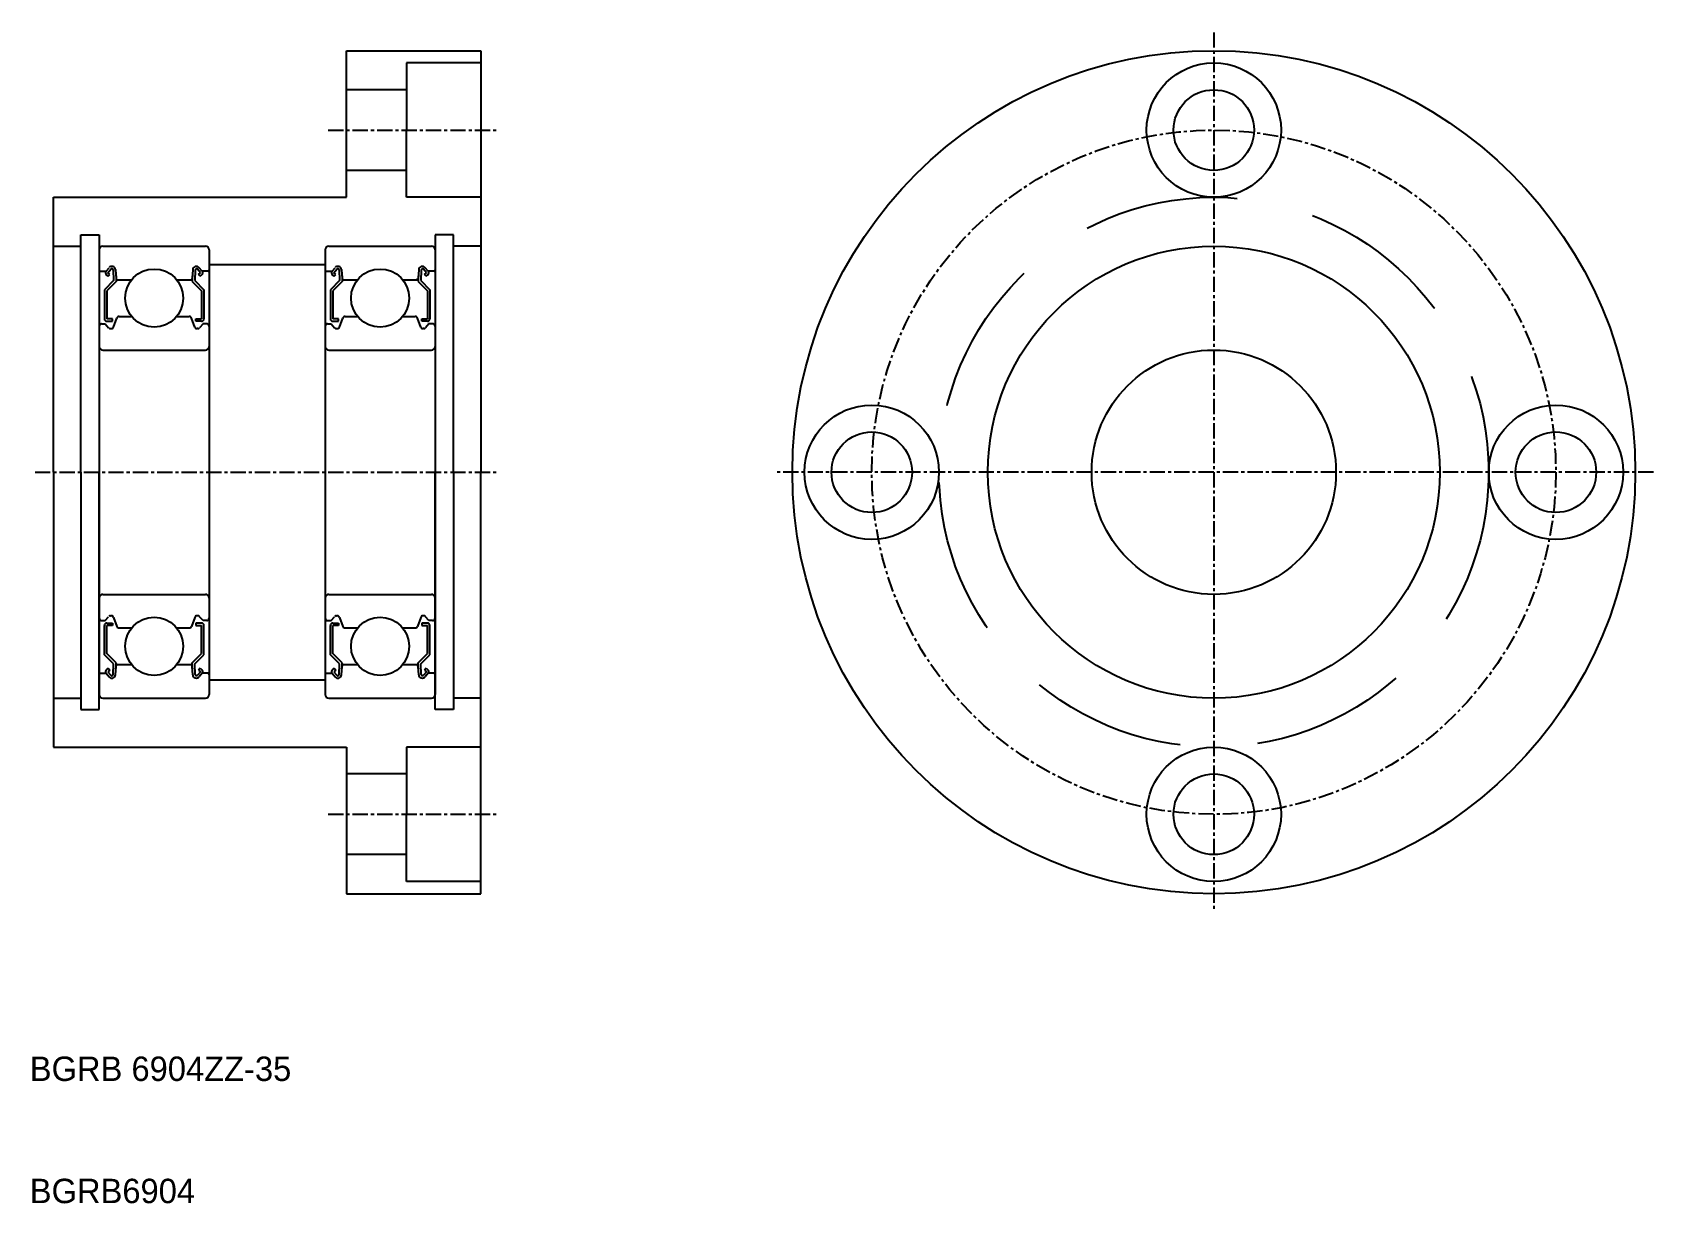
# Model space of a CAD drawing. Extents: x 92 to 225, y 57 to 152.
import ezdxf

# ---------------------------------------------------------------- set-up
doc = ezdxf.new("R2010")
doc.units = 0
doc.linetypes.add('CENTER', pattern=[2, 1.25, -0.25, 0.25, -0.25])
doc.linetypes.add('DASHED', pattern=[19.05, 12.7, -6.35])
doc.layers.get('0').update_dxf_attribs({"linetype": 'CONTINUOUS'})
doc.layers.add('CENTER', color=1, linetype='CENTER')

msp = doc.modelspace()

# ---------------------------------------------------------------- linework, layer by layer
for p, q in [((117.54, 150.93), (128.54, 150.93)), ((117.54, 138.93), (117.54, 150.93)), ((128.54, 150.93), (128.54, 116.43)), ((93.54, 116.43), (93.54, 138.93)), ((93.54, 138.93), (117.54, 138.93)), ((97.29, 134.63), (97.29, 98.23)), ((97.59, 134.93), (105.99, 134.93)), ((106.29, 134.63), (106.29, 98.23)), ((115.79, 134.63), (115.79, 98.23)), ((116.09, 134.93), (124.49, 134.93)), ((124.79, 134.63), (124.79, 98.23)), ((97.39, 132.88), (97.85, 132.88)), ((97.85, 132.88), (98.1, 133.17)), ((98, 132.75), (98.25, 133.04)), ((98.16, 132.62), (98, 132.75)), ((98.43, 132.99), (98.47, 132.11)), ((98.63, 133.01), (98.69, 132.27)), ((104.95, 133), (104.89, 132.27)), ((105.15, 132.98), (105.11, 132.11)), ((105.58, 132.75), (105.33, 133.04)), ((105.42, 132.62), (105.58, 132.75)), ((105.73, 132.88), (105.48, 133.17)), ((106.19, 132.88), (105.73, 132.88)), ((115.89, 132.88), (116.35, 132.88)), ((116.35, 132.88), (116.6, 133.17)), ((116.5, 132.75), (116.75, 133.04)), ((116.66, 132.62), (116.5, 132.75)), ((116.93, 132.99), (116.97, 132.11)), ((117.13, 133.01), (117.19, 132.27)), ((123.45, 133), (123.39, 132.27)), ((123.65, 132.98), (123.61, 132.11)), ((124.08, 132.75), (123.83, 133.04)), ((123.92, 132.62), (124.08, 132.75)), ((124.23, 132.88), (123.98, 133.17)), ((124.69, 132.88), (124.23, 132.88)), ((98.47, 132.11), (97.72, 131.36)), ((98.03, 132.47), (97.87, 132.59)), ((98.67, 132.03), (97.92, 131.28)), ((98.03, 132.47), (98.16, 132.62)), ((98.67, 132.5), (98.67, 132.03)), ((98.79, 132.18), (99.94, 132.18)), ((103.64, 132.18), (104.79, 132.18)), ((104.91, 132.5), (104.91, 132.03)), ((104.91, 132.03), (105.66, 131.28)), ((105.11, 132.11), (105.86, 131.36)), ((105.55, 132.47), (105.42, 132.62)), ((105.55, 132.47), (105.7, 132.59)), ((116.97, 132.11), (116.22, 131.36)), ((116.53, 132.47), (116.37, 132.59)), ((117.17, 132.03), (116.42, 131.28)), ((116.53, 132.47), (116.66, 132.62)), ((117.17, 132.5), (117.17, 132.03)), ((117.29, 132.18), (118.44, 132.18)), ((122.14, 132.18), (123.29, 132.18)), ((123.41, 132.5), (123.41, 132.03)), ((123.41, 132.03), (124.16, 131.28)), ((123.61, 132.11), (124.36, 131.36)), ((124.05, 132.47), (123.92, 132.62)), ((124.05, 132.47), (124.2, 132.59)), ((97.72, 131.36), (97.72, 128.98)), ((97.92, 131.28), (97.92, 128.98)), ((105.66, 131.28), (105.66, 128.98)), ((105.86, 131.36), (105.86, 128.98)), ((116.22, 131.36), (116.22, 128.98)), ((116.42, 131.28), (116.42, 128.98)), ((124.16, 131.28), (124.16, 128.98)), ((124.36, 131.36), (124.36, 128.98)), ((98.37, 128.98), (97.92, 128.98)), ((97.92, 128.78), (98.37, 128.78)), ((98.37, 128.78), (98.37, 128.98)), ((98.47, 128.31), (98.74, 129.04)), ((98.93, 129.18), (99.94, 129.18)), ((103.64, 129.18), (104.65, 129.18)), ((105.11, 128.31), (104.84, 129.04)), ((105.21, 128.98), (105.66, 128.98)), ((105.21, 128.78), (105.21, 128.98)), ((105.66, 128.78), (105.21, 128.78)), ((116.87, 128.98), (116.42, 128.98)), ((116.42, 128.78), (116.87, 128.78)), ((116.87, 128.78), (116.87, 128.98)), ((116.97, 128.31), (117.24, 129.04)), ((117.43, 129.18), (118.44, 129.18)), ((122.14, 129.18), (123.15, 129.18)), ((123.61, 128.31), (123.34, 129.04)), ((123.71, 128.98), (124.16, 128.98)), ((123.71, 128.78), (123.71, 128.98)), ((124.16, 128.78), (123.71, 128.78)), ((97.49, 128.58), (97.79, 128.58)), ((97.79, 128.58), (98.06, 128.25)), ((98.22, 128.18), (98.28, 128.18)), ((105.36, 128.18), (105.3, 128.18)), ((105.79, 128.58), (105.51, 128.25)), ((106.09, 128.58), (105.79, 128.58)), ((115.99, 128.58), (116.29, 128.58)), ((116.29, 128.58), (116.56, 128.25)), ((116.72, 128.18), (116.78, 128.18)), ((123.86, 128.18), (123.8, 128.18)), ((124.29, 128.58), (124.01, 128.25)), ((124.59, 128.58), (124.29, 128.58)), ((97.59, 126.43), (105.99, 126.43)), ((116.09, 126.43), (124.49, 126.43)), ((93.54, 116.43), (93.54, 93.93)), ((128.54, 81.93), (128.54, 116.43)), ((97.59, 106.43), (105.99, 106.43)), ((116.09, 106.43), (124.49, 106.43)), ((97.49, 104.28), (97.79, 104.28)), ((97.72, 101.49), (97.72, 103.88)), ((97.79, 104.28), (98.06, 104.6)), ((97.92, 104.08), (98.37, 104.08)), ((97.92, 101.58), (97.92, 103.88)), ((98.37, 103.88), (97.92, 103.88)), ((98.22, 104.68), (98.28, 104.68)), ((98.37, 104.08), (98.37, 103.88)), ((98.47, 104.54), (98.74, 103.81)), ((98.93, 103.68), (99.94, 103.68)), ((99.18, 103.68), (99.18, 103.68)), ((99.43, 103.68), (99.43, 103.68)), ((103.64, 103.68), (104.65, 103.68)), ((105.11, 104.54), (104.84, 103.81)), ((105.66, 104.08), (105.21, 104.08)), ((105.21, 104.08), (105.21, 103.88)), ((105.21, 103.88), (105.66, 103.88)), ((105.36, 104.68), (105.3, 104.68)), ((105.79, 104.28), (105.51, 104.6)), ((105.66, 101.58), (105.66, 103.88)), ((106.09, 104.28), (105.79, 104.28)), ((105.86, 101.49), (105.86, 103.88)), ((115.99, 104.28), (116.29, 104.28)), ((116.22, 101.49), (116.22, 103.88)), ((116.29, 104.28), (116.56, 104.6)), ((116.42, 104.08), (116.87, 104.08)), ((116.42, 101.58), (116.42, 103.88)), ((116.87, 103.88), (116.42, 103.88)), ((116.72, 104.68), (116.78, 104.68)), ((116.87, 104.08), (116.87, 103.88)), ((116.97, 104.54), (117.24, 103.81)), ((117.43, 103.68), (118.44, 103.68)), ((117.68, 103.68), (117.68, 103.68)), ((117.93, 103.68), (117.93, 103.68)), ((122.14, 103.68), (123.15, 103.68)), ((123.61, 104.54), (123.34, 103.81)), ((124.16, 104.08), (123.71, 104.08)), ((123.71, 104.08), (123.71, 103.88)), ((123.71, 103.88), (124.16, 103.88)), ((123.86, 104.68), (123.8, 104.68)), ((124.29, 104.28), (124.01, 104.6)), ((124.16, 101.58), (124.16, 103.88)), ((124.59, 104.28), (124.29, 104.28)), ((124.36, 101.49), (124.36, 103.88)), ((98.47, 100.74), (97.72, 101.49)), ((98.67, 100.83), (97.92, 101.58)), ((104.91, 100.83), (105.66, 101.58)), ((105.11, 100.74), (105.86, 101.49)), ((116.97, 100.74), (116.22, 101.49)), ((117.17, 100.83), (116.42, 101.58)), ((123.41, 100.83), (124.16, 101.58)), ((123.61, 100.74), (124.36, 101.49)), ((97.39, 99.98), (97.85, 99.98)), ((97.85, 99.98), (98.1, 99.68)), ((98.03, 100.39), (97.87, 100.26)), ((98.16, 100.23), (98, 100.1)), ((98, 100.1), (98.25, 99.81)), ((98.03, 100.39), (98.16, 100.23)), ((98.43, 99.87), (98.47, 100.74)), ((98.63, 99.84), (98.69, 100.58)), ((98.67, 100.36), (98.67, 100.83)), ((98.79, 100.68), (99.94, 100.68)), ((103.64, 100.68), (104.79, 100.68)), ((104.95, 99.85), (104.89, 100.58)), ((104.91, 100.36), (104.91, 100.83)), ((105.15, 99.87), (105.11, 100.74)), ((105.58, 100.1), (105.33, 99.81)), ((105.55, 100.39), (105.42, 100.23)), ((105.42, 100.23), (105.58, 100.1)), ((105.73, 99.98), (105.48, 99.68)), ((105.55, 100.39), (105.7, 100.26)), ((106.19, 99.98), (105.73, 99.98)), ((115.89, 99.98), (116.35, 99.98)), ((116.35, 99.98), (116.6, 99.68)), ((116.53, 100.39), (116.37, 100.26)), ((116.66, 100.23), (116.5, 100.1)), ((116.5, 100.1), (116.75, 99.81)), ((116.53, 100.39), (116.66, 100.23)), ((116.93, 99.87), (116.97, 100.74)), ((117.13, 99.84), (117.19, 100.58)), ((117.17, 100.36), (117.17, 100.83)), ((117.29, 100.68), (118.44, 100.68)), ((122.14, 100.68), (123.29, 100.68)), ((123.45, 99.85), (123.39, 100.58)), ((123.41, 100.36), (123.41, 100.83)), ((123.65, 99.87), (123.61, 100.74)), ((124.08, 100.1), (123.83, 99.81)), ((124.05, 100.39), (123.92, 100.23)), ((123.92, 100.23), (124.08, 100.1)), ((124.23, 99.98), (123.98, 99.68)), ((124.05, 100.39), (124.2, 100.26)), ((124.69, 99.98), (124.23, 99.98)), ((97.59, 97.93), (105.99, 97.93)), ((116.09, 97.93), (124.49, 97.93)), ((93.54, 93.93), (117.54, 93.93)), ((117.54, 93.93), (117.54, 81.93)), ((117.54, 81.93), (128.54, 81.93))]:
    msp.add_line(p, q)
at = {"color": 3, "linetype": 'DASHED'}
for p, q in [((128.54, 149.93), (122.44, 149.93)), ((122.44, 149.93), (122.44, 144.43)), ((122.44, 147.73), (117.54, 147.73)), ((122.44, 138.93), (122.44, 144.43)), ((122.44, 141.13), (117.54, 141.13)), ((128.54, 138.93), (122.44, 138.93)), ((128.54, 93.93), (122.44, 93.93)), ((122.44, 93.93), (122.44, 88.43)), ((122.44, 91.73), (117.54, 91.73)), ((122.44, 82.93), (122.44, 88.43)), ((122.44, 85.13), (117.54, 85.13)), ((128.54, 82.93), (122.44, 82.93))]:
    msp.add_line(p, q, dxfattribs=at)
at = {"color": 7, "linetype": 'CONTINUOUS'}
for p, q in [((95.79, 116.43), (95.79, 135.85)), ((95.79, 135.85), (97.29, 135.85)), ((97.29, 135.85), (97.29, 116.43)), ((124.79, 135.85), (124.79, 116.43)), ((126.29, 135.85), (124.79, 135.85)), ((126.29, 116.43), (126.29, 135.85)), ((93.54, 134.93), (95.79, 134.93)), ((128.54, 134.93), (126.29, 134.93)), ((106.29, 133.43), (115.79, 133.43)), ((95.79, 116.43), (95.79, 97)), ((97.29, 97), (97.29, 116.43)), ((124.79, 97), (124.79, 116.43)), ((126.29, 116.43), (126.29, 97)), ((106.29, 99.43), (115.79, 99.43)), ((93.54, 97.93), (95.79, 97.93)), ((95.79, 97), (97.29, 97)), ((126.29, 97), (124.79, 97)), ((128.54, 97.93), (126.29, 97.93))]:
    msp.add_line(p, q, dxfattribs=at)
for centre, radius in [((188.54, 116.43), 34.5), ((188.54, 144.43), 5.5), ((188.54, 144.43), 3.3), ((188.54, 116.43), 18.5), ((101.79, 130.68), 2.38), ((120.29, 130.68), 2.38), ((188.54, 116.43), 10), ((160.54, 116.43), 5.5), ((216.54, 116.43), 5.5), ((160.54, 116.43), 3.3), ((216.54, 116.43), 3.3), ((101.79, 102.18), 2.38), ((120.29, 102.18), 2.38), ((188.54, 88.43), 5.5), ((188.54, 88.43), 3.3)]:
    msp.add_circle(centre, radius)
at = {"color": 3, "linetype": 'DASHED'}
msp.add_circle((188.54, 116.43), 22.5, dxfattribs=at)
for centre, radius, start, end in [((97.59, 134.63), 0.3, 90, 180), ((105.99, 134.63), 0.3, 0, 90), ((116.09, 134.63), 0.3, 90, 180), ((124.49, 134.63), 0.3, 0, 90), ((97.39, 132.98), 0.1, 180, 270), ((98, 132.75), 0.2, 140.001, 230.0801), ((98.33, 132.98), 0.3, 4.9967, 140.001), ((98.33, 132.98), 0.1, 2.8199, 140.0012), ((105.25, 132.97), 0.303, 40.0459, 175.0792), ((105.25, 132.97), 0.103, 39.874, 175.0048), ((105.58, 132.75), 0.2, 309.9138, 40.1318), ((106.19, 132.98), 0.1, 269.9995, 359.9913), ((115.89, 132.98), 0.1, 180, 270), ((116.5, 132.75), 0.2, 140.001, 230.0801), ((116.83, 132.98), 0.3, 4.9967, 140.001), ((116.83, 132.98), 0.1, 2.8199, 140.0012), ((123.75, 132.97), 0.303, 40.0459, 175.0792), ((123.75, 132.97), 0.103, 39.874, 175.0048), ((124.08, 132.75), 0.2, 309.9138, 40.1318), ((124.69, 132.98), 0.1, 269.9995, 359.9913), ((98.79, 132.28), 0.1, 184.9967, 269.9995), ((104.79, 132.28), 0.1, 269.9995, 354.8557), ((117.29, 132.28), 0.1, 184.9967, 269.9995), ((123.29, 132.28), 0.1, 269.9995, 354.8557), ((97.92, 128.98), 0.2, 180, 270), ((98.93, 128.98), 0.2, 90, 159.9919), ((104.65, 128.98), 0.2, 19.8845, 90.0002), ((105.66, 128.98), 0.2, 269.9998, 359.9956), ((116.42, 128.98), 0.2, 180, 270), ((117.43, 128.98), 0.2, 90, 159.9919), ((123.15, 128.98), 0.2, 19.8845, 90.0002), ((124.16, 128.98), 0.2, 269.9998, 359.9956), ((97.49, 128.38), 0.2, 90, 180), ((98.22, 128.38), 0.2, 219.9921, 270), ((98.28, 128.38), 0.2, 270, 339.9919), ((105.3, 128.38), 0.2, 199.8883, 269.9998), ((105.36, 128.38), 0.2, 269.9998, 319.8616), ((106.09, 128.38), 0.2, 359.9956, 90.0002), ((115.99, 128.38), 0.2, 90, 180), ((116.72, 128.38), 0.2, 219.9921, 270), ((116.78, 128.38), 0.2, 270, 339.9919), ((123.8, 128.38), 0.2, 199.8883, 269.9998), ((123.86, 128.38), 0.2, 269.9998, 319.8616), ((124.59, 128.38), 0.2, 359.9956, 90.0002), ((97.59, 126.73), 0.3, 180, 270), ((105.99, 126.73), 0.3, 270, 0), ((116.09, 126.73), 0.3, 180, 270), ((124.49, 126.73), 0.3, 270, 0), ((97.59, 106.13), 0.3, 90, 180), ((105.99, 106.13), 0.3, 0, 90), ((116.09, 106.13), 0.3, 90, 180), ((124.49, 106.13), 0.3, 0, 90), ((97.49, 104.48), 0.2, 180, 270), ((97.92, 103.88), 0.2, 90, 180), ((98.22, 104.48), 0.2, 90, 140.0079), ((98.28, 104.48), 0.2, 20.0081, 90), ((98.93, 103.88), 0.2, 200.0081, 270), ((104.65, 103.88), 0.2, 269.9998, 340.1155), ((105.3, 104.48), 0.2, 90.0002, 160.1117), ((105.36, 104.48), 0.2, 40.1384, 90.0002), ((105.66, 103.88), 0.2, 0.0044, 90.0002), ((106.09, 104.48), 0.2, 269.9998, 0.0044), ((115.99, 104.48), 0.2, 180, 270), ((116.42, 103.88), 0.2, 90, 180), ((116.72, 104.48), 0.2, 90, 140.0079), ((116.78, 104.48), 0.2, 20.0081, 90), ((117.43, 103.88), 0.2, 200.0081, 270), ((123.15, 103.88), 0.2, 269.9998, 340.1155), ((123.8, 104.48), 0.2, 90.0002, 160.1117), ((123.86, 104.48), 0.2, 40.1384, 90.0002), ((124.16, 103.88), 0.2, 0.0044, 90.0002), ((124.59, 104.48), 0.2, 269.9998, 0.0044), ((97.39, 99.88), 0.1, 90, 180), ((98, 100.1), 0.2, 129.9199, 219.999), ((98.33, 99.87), 0.3, 219.999, 355.0033), ((98.33, 99.87), 0.1, 219.9988, 357.1801), ((98.79, 100.58), 0.1, 90.0005, 175.0033), ((104.79, 100.58), 0.1, 5.1443, 90.0005), ((105.25, 99.88), 0.303, 184.9207, 319.9541), ((105.25, 99.88), 0.103, 184.9952, 320.126), ((105.58, 100.1), 0.2, 319.8682, 50.0862), ((106.19, 99.88), 0.1, 0.0087, 90.0005), ((115.89, 99.88), 0.1, 90, 180), ((116.5, 100.1), 0.2, 129.9199, 219.999), ((116.83, 99.87), 0.3, 219.999, 355.0033), ((116.83, 99.87), 0.1, 219.9988, 357.1801), ((117.29, 100.58), 0.1, 90.0005, 175.0033), ((123.29, 100.58), 0.1, 5.1443, 90.0005), ((123.75, 99.88), 0.303, 184.9207, 319.9541), ((123.75, 99.88), 0.103, 184.9952, 320.126), ((124.08, 100.1), 0.2, 319.8682, 50.0862), ((124.69, 99.88), 0.1, 0.0087, 90.0005), ((97.59, 98.23), 0.3, 180, 270), ((105.99, 98.23), 0.3, 270, 0), ((116.09, 98.23), 0.3, 180, 270), ((124.49, 98.23), 0.3, 270, 0)]:
    msp.add_arc(centre, radius, start, end)
at = {"layer": 'CENTER', "color": 1, "linetype": 'CENTER'}
for p, q in [((188.54, 152.43), (188.54, 80.43)), ((116.04, 144.43), (130.04, 144.43)), ((92.04, 116.43), (130.04, 116.43)), ((224.54, 116.43), (152.54, 116.43)), ((116.04, 88.43), (130.04, 88.43))]:
    msp.add_line(p, q, dxfattribs=at)
msp.add_circle((188.54, 116.43), 28, dxfattribs=at)

# ---------------------------------------------------------------- texts
for s, p in [('BGRB 6904ZZ-35', (91.61, 66.6)), ('BGRB6904', (91.61, 56.6))]:
    msp.add_text(s, height=2).set_placement(p)

doc.saveas('drawing.dxf')
